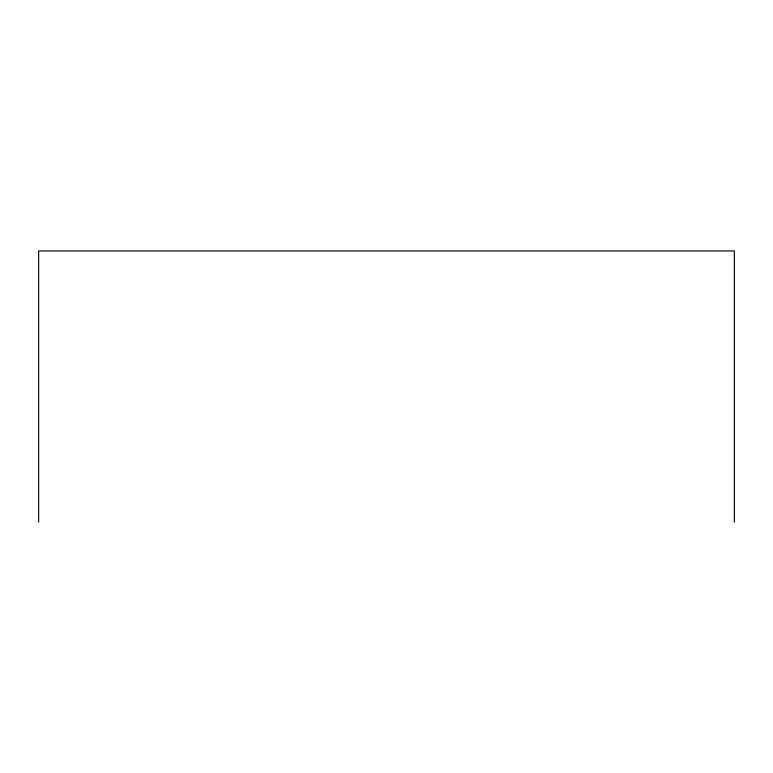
<?xml version="1.0" encoding="UTF-8"?>
<svg xmlns="http://www.w3.org/2000/svg" width="773" height="773" viewBox="0 0 773 773"><rect width="100%" height="100%" fill="white"/><g stroke="black" fill="none" stroke-linecap="round" stroke-linejoin="round"><path stroke-width="1.16" d="M734.35 522.036L734.35 250.964L38.65 250.964L38.65 522.036"/></g></svg>
